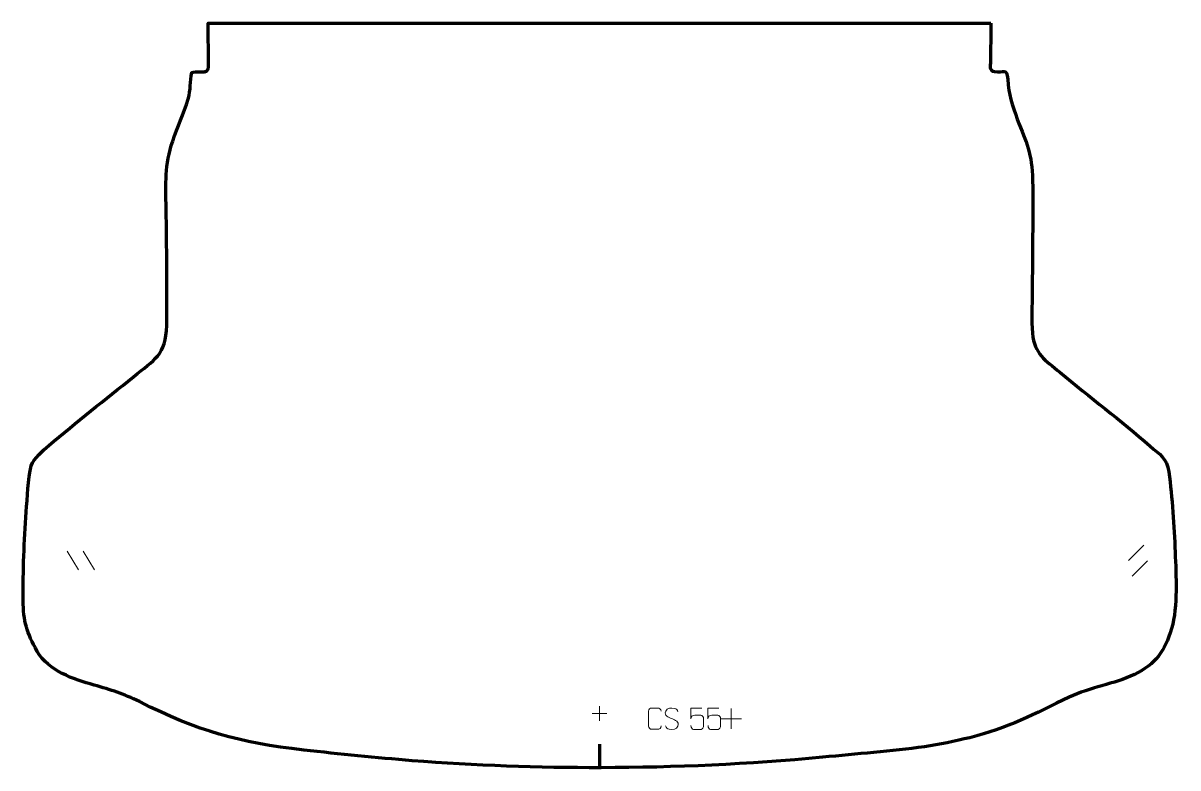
# Model space of a CAD drawing. Header units: millimetres. Extents: x 1090 to 2447, y 67 to 942.
import ezdxf

# ---------------------------------------------------------------- set-up
doc = ezdxf.new("R2010")
doc.units = ezdxf.units.MM
doc.header["$MEASUREMENT"] = 0
doc.layers.add('layer 2', color=7, linetype='Continuous')
doc.layers.add('layer 3', color=7, linetype='Continuous')

msp = doc.modelspace()

# ---------------------------------------------------------------- linework, layer by layer
at = {"layer": 'layer 2', "color": 142, "lineweight": 9}
for points in [[(2388.6634, 310.4512), (2388.6634, 310.4512), (2406.7095, 328.4973), (2406.7095, 328.4973)], [(2388.6634, 310.4512), (2388.6634, 310.4512), (2406.7095, 328.4973), (2406.7095, 328.4973)], [(1141.6736, 321.251), (1141.6736, 321.251), (1154.8335, 299.3846), (1154.8335, 299.3846)], [(1141.6736, 321.251), (1141.6736, 321.251), (1154.8335, 299.3846), (1154.8335, 299.3846)], [(1160.5444, 321.251), (1160.5444, 321.251), (1173.7044, 299.3846), (1173.7044, 299.3846)], [(1160.5444, 321.251), (1160.5444, 321.251), (1173.7044, 299.3846), (1173.7044, 299.3846)], [(2393.2155, 292.1376), (2393.2155, 292.1376), (2411.2616, 310.1837), (2411.2616, 310.1837)], [(2393.2155, 292.1376), (2393.2155, 292.1376), (2411.2616, 310.1837), (2411.2616, 310.1837)], [(1767.0363, 139.327), (1767.0363, 139.327), (1767.0363, 122.1742), (1767.0363, 122.1742)], [(1922.0913, 136.5163), (1922.0913, 136.5163), (1922.0913, 112.5384), (1922.0913, 112.5384)], [(1758.4599, 130.7506), (1758.4599, 130.7506), (1775.6127, 130.7506), (1775.6127, 130.7506)], [(1910.1024, 124.5273), (1910.1024, 124.5273), (1934.0803, 124.5273), (1934.0803, 124.5273)]]:
    msp.add_open_spline(points, degree=3, dxfattribs=at)
for points, knots in [([(1839.5198, 116.0421), (1839.38, 113.7187), (1837.7028, 112.2391), (1835.5551, 112.2283), (1835.5551, 112.2283), (1833.2232, 112.2287), (1830.8913, 112.2287), (1828.5598, 112.2283), (1828.5598, 112.2283), (1826.6348, 112.1229), (1824.6627, 114.0074), (1824.6739, 116.0247), (1824.6739, 116.0247), (1824.6743, 121.7948), (1824.6743, 127.5645), (1824.6739, 133.3338), (1824.6739, 133.3338), (1824.6781, 135.4719), (1826.4248, 137.1911), (1828.5772, 137.1776), (1828.5772, 137.1776), (1830.9029, 137.1776), (1833.229, 137.1776), (1835.5551, 137.1776), (1835.5551, 137.1776), (1837.5017, 137.2131), (1839.4931, 135.7216), (1839.5198, 133.284)], [0, 0, 0, 0, 0.125, 0.125, 0.125, 0.125, 0.25, 0.25, 0.25, 0.25, 0.375, 0.375, 0.375, 0.375, 0.5, 0.5, 0.5, 0.5, 0.625, 0.625, 0.625, 0.625, 0.75, 0.75, 0.75, 0.75, 1, 1, 1, 1]), ([(1852.0968, 124.7012), (1847.8485, 126.1716), (1842.9404, 127.9674), (1844.9455, 133.4877), (1844.9455, 133.4877), (1846.449, 137.6276), (1851.6626, 137.2391), (1855.2662, 136.638), (1855.2662, 136.638), (1858.1268, 136.1608), (1858.9915, 134.9476), (1859.3021, 132.8635)], [0, 0, 0, 0, 0.25, 0.25, 0.25, 0.25, 0.5, 0.5, 0.5, 0.5, 1, 1, 1, 1]), ([(1887.4854, 136.9821), (1887.4854, 136.9821), (1874.6337, 136.9821), (1874.6337, 136.9821), (1874.6337, 136.9821), (1874.634, 132.7515), (1874.634, 128.5206), (1874.6337, 124.2894), (1874.6337, 124.2894), (1874.6334, 127.5995), (1876.2644, 128.6713), (1879.0764, 128.7318), (1879.0764, 128.7318), (1881.516, 128.7321), (1883.9555, 128.7321), (1886.3947, 128.7318), (1886.3947, 128.7318), (1888.0445, 128.7386), (1889.5194, 126.3581), (1889.5479, 124.2894), (1889.5479, 124.2894), (1889.5476, 121.7021), (1889.5476, 119.1145), (1889.5479, 116.5268), (1889.5479, 116.5268), (1889.5941, 114.5674), (1888.0947, 112.1311), (1886.4688, 112.0726), (1886.4688, 112.0726), (1884.5123, 112.0729), (1879.6173, 112.0729), (1877.6603, 112.0726), (1877.6603, 112.0726), (1875.8148, 112.0638), (1874.7077, 114.0286), (1874.6869, 116.5797)], [0, 0, 0, 0, 0.1, 0.1, 0.1, 0.1, 0.2, 0.2, 0.2, 0.2, 0.3, 0.3, 0.3, 0.3, 0.4, 0.4, 0.4, 0.4, 0.5, 0.5, 0.5, 0.5, 0.6, 0.6, 0.6, 0.6, 0.7, 0.7, 0.7, 0.7, 0.8, 0.8, 0.8, 0.8, 1, 1, 1, 1]), ([(1907.4854, 136.9821), (1907.4854, 136.9821), (1894.6337, 136.9821), (1894.6337, 136.9821), (1894.6337, 136.9821), (1894.634, 132.7515), (1894.634, 128.5206), (1894.6337, 124.2894), (1894.6337, 124.2894), (1894.6334, 127.5995), (1896.2644, 128.6713), (1899.0764, 128.7318), (1899.0764, 128.7318), (1901.516, 128.7321), (1903.9555, 128.7321), (1906.3947, 128.7318), (1906.3947, 128.7318), (1908.0445, 128.7386), (1909.5194, 126.3581), (1909.5479, 124.2894), (1909.5479, 124.2894), (1909.5476, 121.7021), (1909.5476, 119.1145), (1909.5479, 116.5268), (1909.5479, 116.5268), (1909.5941, 114.5674), (1908.0947, 112.1311), (1906.4688, 112.0726), (1906.4688, 112.0726), (1904.5123, 112.0729), (1899.6173, 112.0729), (1897.6603, 112.0726), (1897.6603, 112.0726), (1895.8148, 112.0638), (1894.7077, 114.0286), (1894.6869, 116.5797)], [0, 0, 0, 0, 0.1, 0.1, 0.1, 0.1, 0.2, 0.2, 0.2, 0.2, 0.3, 0.3, 0.3, 0.3, 0.4, 0.4, 0.4, 0.4, 0.5, 0.5, 0.5, 0.5, 0.6, 0.6, 0.6, 0.6, 0.7, 0.7, 0.7, 0.7, 0.8, 0.8, 0.8, 0.8, 1, 1, 1, 1]), ([(1852.0968, 124.7011), (1856.1154, 123.0544), (1861.1449, 121.1661), (1859.3109, 115.8058), (1859.3109, 115.8058), (1857.8511, 111.5394), (1852.9403, 111.7961), (1849.2142, 112.3508), (1849.2142, 112.3508), (1846.4642, 112.7606), (1845.2433, 113.9741), (1844.8653, 116.0863)], [0, 0, 0, 0, 0.25, 0.25, 0.25, 0.25, 0.5, 0.5, 0.5, 0.5, 1, 1, 1, 1])]:
    msp.add_open_spline(points, degree=3, knots=knots, dxfattribs=at)
at = {"layer": 'layer 2', "color": 142, "lineweight": 158}
msp.add_open_spline([(1767.0057, 94.6851), (1767.0057, 94.6851), (1767.0669, 66.8161), (1767.0669, 66.8161)], degree=3, dxfattribs=at)
at = {"layer": 'layer 3', "color": 242, "lineweight": 158}
msp.add_open_spline([(2227.0408, 941.816), (2227.0408, 941.816), (1767.0669, 941.8159), (1767.0669, 941.8159), (1767.0669, 941.8159), (1767.0669, 941.8159), (1307.093, 941.816), (1307.093, 941.816), (1307.093, 941.816), (1307.1589, 934.4049), (1308.1838, 891.308), (1307.1791, 887.7418), (1307.1791, 887.7418), (1306.0911, 883.8802), (1300.5703, 884.5332), (1297.1899, 884.5465), (1297.1899, 884.5465), (1295.6505, 884.5747), (1288.7832, 884.9118), (1288.0663, 883.7321), (1288.0663, 883.7321), (1285.6358, 872.8226), (1287.1196, 863.9615), (1283.7761, 852.3638), (1283.7761, 852.3638), (1278.5786, 835.1732), (1271.3188, 819.9056), (1265.6281, 803.2038), (1265.6281, 803.2038), (1256.0042, 774.9583), (1257.4338, 753.1992), (1257.9165, 724.0952), (1257.9165, 724.0952), (1258.6371, 678.3921), (1258.9086, 632.3344), (1258.6291, 586.6275), (1258.6291, 586.6275), (1257.4862, 551.2004), (1244.5592, 547.0333), (1219.5047, 526.3579), (1219.5047, 526.3579), (1186.6363, 499.2969), (1152.2213, 473.2957), (1120.0151, 445.5863), (1120.0151, 445.5863), (1113.2859, 439.7966), (1102.1026, 430.4669), (1099.439, 421.8223), (1099.439, 421.8223), (1095.2464, 405.964), (1094.8259, 384.2845), (1093.4714, 367.5325), (1093.4714, 367.5325), (1090.7526, 333.212), (1089.7763, 298.449), (1089.9176, 264.0235), (1089.9176, 264.0235), (1090.0236, 238.2244), (1094.157, 226.3833), (1106.3844, 203.522), (1106.3844, 203.522), (1120.3078, 180.1327), (1148.5216, 171.3541), (1173.2412, 164.1084), (1173.2412, 164.1084), (1193.1272, 158.2997), (1207.7237, 154.1472), (1226.4623, 144.6372), (1226.4623, 144.6372), (1295.7908, 109.8087), (1343.0327, 96.48), (1419.6029, 87.752), (1419.6029, 87.752), (1461.8281, 82.9591), (1504.7685, 78.7905), (1547.1212, 75.2676), (1547.1212, 75.2676), (1620.3159, 69.3738), (1695.5436, 66.989), (1768.9835, 67.0396), (1768.9835, 67.0396), (1856.6841, 67.1978), (1942.0701, 70.9642), (2029.3856, 79.3547), (2029.3856, 79.3547), (2069.1461, 83.1711), (2109.6185, 86.4068), (2149.1738, 91.648), (2149.1738, 91.648), (2166.5246, 94.0804), (2185.2507, 98.2693), (2202.3483, 102.3206), (2202.3483, 102.3206), (2246.0457, 113.1475), (2279.2589, 130.1267), (2319.0252, 150.001), (2319.0252, 150.001), (2344.0368, 161.3644), (2371.4143, 165.3396), (2395.8071, 176.4193), (2395.8071, 176.4193), (2421.0354, 189.1074), (2431.3654, 203.7859), (2439.5151, 230.4907), (2439.5151, 230.4907), (2446.8999, 257.3959), (2444.5896, 292.1516), (2443.689, 320.1464), (2443.689, 320.1464), (2442.5883, 351.1942), (2440.1761, 383.6745), (2436.2382, 414.4865), (2436.2382, 414.4865), (2433.658, 431.1392), (2425.7159, 434.7035), (2414.0393, 445.0482), (2414.0393, 445.0482), (2379.872, 475.1278), (2343.0424, 502.2218), (2308.1904, 531.6196), (2308.1904, 531.6196), (2290.7603, 545.9104), (2278.309, 552.8863), (2276.0551, 577.3669), (2276.0551, 577.3669), (2274.5967, 593.2084), (2275.5845, 609.9217), (2275.6692, 625.8687), (2275.6692, 625.8687), (2275.8524, 669.4887), (2276.6812, 713.4142), (2276.1881, 756.9973), (2276.1881, 756.9973), (2275.6009, 788.9787), (2268.8006, 800.5647), (2258.1642, 828.9334), (2258.1642, 828.9334), (2251.8153, 846.029), (2248.1693, 857.4625), (2246.8659, 875.8727), (2246.8659, 875.8727), (2245.8704, 889.9326), (2242.2098, 883.164), (2231.3309, 884.9369), (2231.3309, 884.9369), (2224.6451, 886.0265), (2226.4869, 891.4422), (2226.5912, 896.9789), (2226.5912, 896.9789), (2226.8726, 911.908), (2226.9208, 926.8818), (2227.0408, 941.816)], degree=3, knots=[0, 0, 0, 0, 0.025641026, 0.025641026, 0.025641026, 0.025641026, 0.051282051, 0.051282051, 0.051282051, 0.051282051, 0.076923077, 0.076923077, 0.076923077, 0.076923077, 0.102564103, 0.102564103, 0.102564103, 0.102564103, 0.128205128, 0.128205128, 0.128205128, 0.128205128, 0.153846154, 0.153846154, 0.153846154, 0.153846154, 0.179487179, 0.179487179, 0.179487179, 0.179487179, 0.205128205, 0.205128205, 0.205128205, 0.205128205, 0.230769231, 0.230769231, 0.230769231, 0.230769231, 0.256410256, 0.256410256, 0.256410256, 0.256410256, 0.282051282, 0.282051282, 0.282051282, 0.282051282, 0.307692308, 0.307692308, 0.307692308, 0.307692308, 0.333333333, 0.333333333, 0.333333333, 0.333333333, 0.358974359, 0.358974359, 0.358974359, 0.358974359, 0.384615385, 0.384615385, 0.384615385, 0.384615385, 0.41025641, 0.41025641, 0.41025641, 0.41025641, 0.435897436, 0.435897436, 0.435897436, 0.435897436, 0.461538462, 0.461538462, 0.461538462, 0.461538462, 0.487179487, 0.487179487, 0.487179487, 0.487179487, 0.512820513, 0.512820513, 0.512820513, 0.512820513, 0.538461538, 0.538461538, 0.538461538, 0.538461538, 0.564102564, 0.564102564, 0.564102564, 0.564102564, 0.58974359, 0.58974359, 0.58974359, 0.58974359, 0.615384615, 0.615384615, 0.615384615, 0.615384615, 0.641025641, 0.641025641, 0.641025641, 0.641025641, 0.666666667, 0.666666667, 0.666666667, 0.666666667, 0.692307692, 0.692307692, 0.692307692, 0.692307692, 0.717948718, 0.717948718, 0.717948718, 0.717948718, 0.743589744, 0.743589744, 0.743589744, 0.743589744, 0.769230769, 0.769230769, 0.769230769, 0.769230769, 0.794871795, 0.794871795, 0.794871795, 0.794871795, 0.820512821, 0.820512821, 0.820512821, 0.820512821, 0.846153846, 0.846153846, 0.846153846, 0.846153846, 0.871794872, 0.871794872, 0.871794872, 0.871794872, 0.897435897, 0.897435897, 0.897435897, 0.897435897, 0.923076923, 0.923076923, 0.923076923, 0.923076923, 0.948717949, 0.948717949, 0.948717949, 0.948717949, 1, 1, 1, 1], dxfattribs=at)

doc.saveas('drawing.dxf')
